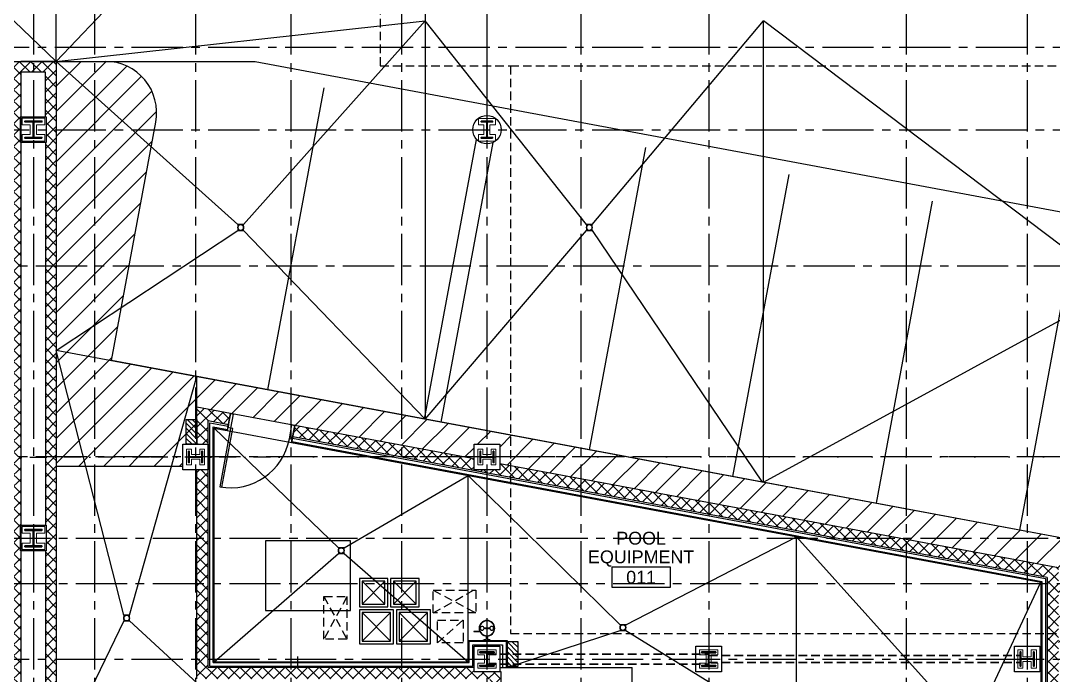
# Model space of a CAD drawing. Header units: inches. Extents: x -3719 to 348, y -844 to 2341.
# Drawn here: x -3064 to -2338, y 676 to 1136 of the extents above; entities that cross this region are included whole.
import ezdxf
from ezdxf.enums import TextEntityAlignment as Align

# ---------------------------------------------------------------- set-up
doc = ezdxf.new("R2010")
doc.units = ezdxf.units.IN
doc.header["$LTSCALE"] = 48
doc.header["$MEASUREMENT"] = 0
for name, pattern in [('CENTER2', [1.125, 0.75, -0.125, 0.125, -0.125]), ('DASHDOT2', [0.5, 0.25, -0.125, 0, -0.125]), ('HIDDEN', [0.375, 0.25, -0.125]), ('HIDDEN2', [0.1875, 0.125, -0.0625])]:
    doc.linetypes.add(name, pattern=pattern)
doc.layers.get('Defpoints').update_dxf_attribs({"color": 153})
for name, color, linetype, lineweight in [('A-Detl-Hatch', 1, 'Continuous', 18), ('S-Detl-Hatch', 1, 'Continuous', 18), ('S-Detl-Wide', 3, 'Continuous', 35)]:
    doc.layers.add(name, color=color, linetype=linetype, lineweight=lineweight)
for name, color, linetype in [('A-Door', 6, 'Continuous'), ('A-Door-Head', 8, 'Continuous'), ('A-Flor-Pfix', 4, 'Continuous'), ('A-Flor-Spcl', 5, 'Continuous'), ('A-Grid(3-32)', 8, 'CENTER2'), ('A-HVAC', 6, 'HIDDEN2'), ('A-Roof-Above', 8, 'HIDDEN2'), ('A-Site-Parking', 6, 'Continuous'), ('A-Site-Pave', 8, 'Continuous'), ('A-Tag-Rm(3-32)', 2, 'Continuous'), ('A-Wall-Full', 3, 'Continuous'), ('A-Wall-Hatch', 15, 'Continuous'), ('S-Structural Concrete', 4, 'Continuous'), ('S-Wall-CMU', 2, 'Continuous'), ('S-Wall-Hatch', 8, 'Continuous')]:
    doc.layers.add(name, color=color, linetype=linetype)
doc.layers.add('Zoning Envelope', color=7, linetype='DASHDOT2', true_color=0xaa0061)
doc.styles.get("Standard").update_dxf_attribs({"font": 'arial.ttf'})
pattern_1 = [(45, (-4015.5006, -10042.007), (-3.977476, 3.977476), []), (135, (-4015.5006, -10042.007), (-3.977476, -3.977476), [])]
pattern_2 = [(45, (-3700, -844.257), (-8.838835, 8.838835), [])]

# ---------------------------------------------------------------- blocks, each defined once
blk = doc.blocks.new('Rm Tag')
blk.add_lwpolyline([(-0.2124, 0.0759), (0.2124, 0.0759), (0.2124, -0.0759), (-0.2124, -0.0759)], close=True)
for p in [(0, 0.2858), (0, 0.1493), (0, 0)]:
    blk.add_attdef('XXX', text='', height=0.0938).set_placement(p, align=Align.MIDDLE_CENTER)
blk = doc.blocks.new('A$C28466603')
at = {"layer": 'A-Flor-Pfix'}
for p, q in [((7.75, 10.52), (7.75, 14.75)), ((7.75, 14.75), (8, 14.75)), ((8, 10.4), (8, 14.75)), ((13.5, 6.25), (13.5, 7.5)), ((14, 8), (14, 3)), ((13.5, 3.5), (13.5, 4.75))]:
    blk.add_line(p, q, dxfattribs=at)
for centre, radius in [((5.5, 5.5), 5.5), ((5.5, 5.5), 5.25), ((5.5, 8.85), 1.35), ((5.5, 2.15), 1.35)]:
    blk.add_circle(centre, radius, dxfattribs=at)
for centre, radius, start, end in [((22.46, 5.5), 17.34, 173.29482, 186.70518), ((-11.46, 5.5), 17.34, 353.29482, 6.70518), ((14, 7.5), 0.5, 90, 180), ((12.2, 9.48), 3.48, 248.16068, 291.83932), ((12.2, 1.52), 3.48, 68.16068, 111.83932), ((14, 3.5), 0.5, 180, 270)]:
    blk.add_arc(centre, radius, start, end, dxfattribs=at)
blk = doc.blocks.new('GARAGE FLOOR SLOPE')
blk.add_point((1158.63, 1791.82))
at = {"layer": 'A-Flor-Pfix'}
for points in [[(788.81, 1836.53), (788.81, 1832.53), (792.81, 1832.53), (792.81, 1836.53)], [(1034.06, 1836.53), (1034.06, 1832.53), (1038.06, 1832.53), (1038.06, 1836.53)], [(708.5, 1562.01), (708.5, 1558.01), (712.5, 1558.01), (712.5, 1562.01)]]:
    blk.add_lwpolyline(points, close=True, dxfattribs=at)
for centre in [(790.81, 1834.53), (1036.06, 1834.53), (710.5, 1560.01)]:
    blk.add_circle(centre, 2, dxfattribs=at)
at = {"layer": 'A-Roof-Above'}
blk.add_line((980.38, 1948.13), (1470.38, 1948.13), dxfattribs=at)
for points in [[(364.5, 2112.13), (633.13, 2112.13), (633.13, 2170.13), (888.88, 2170.13), (888.88, 1948.13), (980.63, 1948.13)], [(980.63, 1948.13), (980.63, 1549.13), (1470.38, 1549.13), (1470.38, 1948.13)]]:
    blk.add_lwpolyline(points, dxfattribs=at)
at = {"layer": 'A-Site-Parking'}
blk.add_line((750, 1666.65), (661, 1666.65), dxfattribs=at)
at = {"layer": 'A-Site-Pave'}
for p, q in [((661, 1951.26), (661, 2232.57)), ((920.63, 2184.18), (920.63, 1699.82)), ((514.75, 2091.1), (661, 1951.26)), ((788.81, 2085.1), (661, 1951.26)), ((661, 1951.26), (920.63, 1979.88)), ((792.81, 1836.53), (920.63, 1979.88)), ((1034.06, 1836.53), (920.63, 1979.88)), ((1038.06, 1836.53), (1158.63, 1979.88)), ((1158.63, 1655.46), (1158.63, 1979.88)), ((1404.73, 1793.99), (1158.63, 1979.88)), ((788.81, 1836.53), (661, 1951.26)), ((661, 1748.21), (788.81, 1832.53)), ((792.81, 1832.53), (920.63, 1699.82)), ((920.63, 1699.82), (1034.06, 1832.53)), ((1038.06, 1832.53), (1157.63, 1655.64)), ((1158.63, 1655.46), (1404.73, 1789.99)), ((708.5, 1562.01), (661, 1748.21)), ((1738.09, 1547.45), (661, 1748.21)), ((712.5, 1562.01), (760, 1729.76)), ((760, 1708.21), (760, 1729.76)), ((708.5, 1558.01), (661, 1460.26)), ((817, 1462.26), (712.5, 1558.01))]:
    blk.add_line(p, q, dxfattribs=at)
blk.add_lwpolyline([(695.66, 1951.26), (800.89, 1951.26), (3434, 1460.47), (3699.5, 1460.47)], dxfattribs=at)
blk = doc.blocks.new('*U9')
at = {"layer": 'A-Detl-Hatch'}
h = blk.add_hatch(dxfattribs=at)
h.set_pattern_fill('ANSI32', color=256, scale=6, style=0)
h.set_pattern_definition([(45, (0, -4.865), (-1.591, 1.591), []), (45, (1.0607, -4.865), (-1.591, 1.591), [])])
edge = h.paths.add_edge_path()
edge.add_line((3.98, -9.73), (3.98, -9.295))
edge.add_line((3.98, -9.295), (0.645, -9.295))
edge.add_arc((0.645, -8.795), 0.5, 180, 270, ccw=False)
edge.add_line((0.145, -8.795), (0.145, -0.935))
edge.add_arc((0.645, -0.935), 0.5, 90, 180, ccw=False)
edge.add_line((0.645, -0.435), (3.98, -0.435))
edge.add_line((3.98, -0.435), (3.98, 0))
edge.add_line((3.98, 0), (-3.98, 0))
edge.add_line((-3.98, 0), (-3.98, -0.435))
edge.add_line((-3.98, -0.435), (-0.645, -0.435))
edge.add_arc((-0.645, -0.935), 0.5, 0, 90, ccw=False)
edge.add_line((-0.145, -0.935), (-0.145, -8.795))
edge.add_arc((-0.645, -8.795), 0.5, -90, 0, ccw=False)
edge.add_line((-0.645, -9.295), (-3.98, -9.295))
edge.add_line((-3.98, -9.295), (-3.98, -9.73))
edge.add_line((-3.98, -9.73), (3.98, -9.73))
at = {"color": 0, "linetype": 'ByBlock'}
blk.add_lwpolyline([(3.98, -9.73), (3.98, -9.295), (0.645, -9.295, -0.4142136), (0.145, -8.795), (0.145, -0.935, -0.4142136), (0.645, -0.435), (3.98, -0.435), (3.98, 0), (-3.98, 0), (-3.98, -0.435), (-0.645, -0.435, -0.4142136), (-0.145, -0.935), (-0.145, -8.795, -0.4142136), (-0.645, -9.295), (-3.98, -9.295), (-3.98, -9.73)], format="xyb", close=True, dxfattribs=at)
blk = doc.blocks.new('W10X33')
at = {"layer": 'S-Detl-Hatch'}
blk.add_lwpolyline([(13773.28, -7309.78), (13773.28, -7306.34), (13769.45, -7306.34), (13769.45, -7300.48), (13773.28, -7300.48), (13773.28, -7297.05), (13762.32, -7297.05), (13762.32, -7300.48), (13766.16, -7300.48), (13766.16, -7306.34), (13762.32, -7306.34), (13762.32, -7309.78)], close=True, dxfattribs=at)
at = {"layer": 'S-Detl-Wide'}
blk.add_blockref('*U9', (13767.8, -7298.55), dxfattribs=at)
blk = doc.blocks.new('*U15')
at = {"layer": 'A-Detl-Hatch'}
h = blk.add_hatch(dxfattribs=at)
h.set_pattern_fill('ANSI32', color=256, scale=6, style=0)
h.set_pattern_definition([(45, (0, -5.97), (-1.591, 1.591), []), (45, (1.0607, -5.97), (-1.591, 1.591), [])])
edge = h.paths.add_edge_path()
edge.add_line((4.0025, -11.94), (4.0025, -11.425))
edge.add_line((4.0025, -11.425), (0.7475, -11.425))
edge.add_arc((0.7475, -10.825), 0.6, 180, 270, ccw=False)
edge.add_line((0.1475, -10.825), (0.1475, -1.115))
edge.add_arc((0.7475, -1.115), 0.6, 90, 180, ccw=False)
edge.add_line((0.7475, -0.515), (4.0025, -0.515))
edge.add_line((4.0025, -0.515), (4.0025, 0))
edge.add_line((4.0025, 0), (-4.0025, 0))
edge.add_line((-4.0025, 0), (-4.0025, -0.515))
edge.add_line((-4.0025, -0.515), (-0.7475, -0.515))
edge.add_arc((-0.7475, -1.115), 0.6, 0, 90, ccw=False)
edge.add_line((-0.1475, -1.115), (-0.1475, -10.825))
edge.add_arc((-0.7475, -10.825), 0.6, -90, 0, ccw=False)
edge.add_line((-0.7475, -11.425), (-4.0025, -11.425))
edge.add_line((-4.0025, -11.425), (-4.0025, -11.94))
edge.add_line((-4.0025, -11.94), (4.0025, -11.94))
at = {"color": 0, "linetype": 'ByBlock'}
blk.add_lwpolyline([(4.0025, -11.94), (4.0025, -11.425), (0.7475, -11.425, -0.41421356), (0.1475, -10.825), (0.1475, -1.115, -0.41421356), (0.7475, -0.515), (4.0025, -0.515), (4.0025, 0), (-4.0025, 0), (-4.0025, -0.515), (-0.7475, -0.515, -0.41421356), (-0.1475, -1.115), (-0.1475, -10.825, -0.41421356), (-0.7475, -11.425), (-4.0025, -11.425), (-4.0025, -11.94)], format="xyb", close=True, dxfattribs=at)
blk = doc.blocks.new('W12X40')
at = {"layer": 'S-Detl-Hatch'}
blk.add_lwpolyline([(14080.89, -7310.28), (14080.89, -7305.76), (14077.04, -7305.76), (14077.04, -7298.85), (14080.89, -7298.85), (14080.89, -7294.34), (14068.89, -7294.34), (14068.89, -7298.85), (14072.74, -7298.85), (14072.74, -7305.76), (14068.89, -7305.76), (14068.89, -7310.28)], close=True, dxfattribs=at)
at = {"layer": 'S-Detl-Wide'}
blk.add_blockref('*U15', (14074.89, -7296.34), dxfattribs=at)
blk = doc.blocks.new('*U16')
at = {"layer": 'A-Detl-Hatch'}
h = blk.add_hatch(dxfattribs=at)
h.set_pattern_fill('ANSI32', color=256, scale=6, style=0)
h.set_pattern_definition([(45, (0, -4.99), (-1.591, 1.591), []), (45, (1.0607, -4.99), (-1.591, 1.591), [])])
edge = h.paths.add_edge_path()
edge.add_line((5, -9.98), (5, -9.42))
edge.add_line((5, -9.42), (0.67, -9.42))
edge.add_arc((0.67, -8.92), 0.5, 180, 270, ccw=False)
edge.add_line((0.17, -8.92), (0.17, -1.06))
edge.add_arc((0.67, -1.06), 0.5, 90, 180, ccw=False)
edge.add_line((0.67, -0.56), (5, -0.56))
edge.add_line((5, -0.56), (5, 0))
edge.add_line((5, 0), (-5, 0))
edge.add_line((-5, 0), (-5, -0.56))
edge.add_line((-5, -0.56), (-0.67, -0.56))
edge.add_arc((-0.67, -1.06), 0.5, 0, 90, ccw=False)
edge.add_line((-0.17, -1.06), (-0.17, -8.92))
edge.add_arc((-0.67, -8.92), 0.5, -90, 0, ccw=False)
edge.add_line((-0.67, -9.42), (-5, -9.42))
edge.add_line((-5, -9.42), (-5, -9.98))
edge.add_line((-5, -9.98), (5, -9.98))
at = {"color": 0, "linetype": 'ByBlock'}
blk.add_lwpolyline([(5, -9.98), (5, -9.42), (0.67, -9.42, -0.414214), (0.17, -8.92), (0.17, -1.06, -0.414214), (0.67, -0.56), (5, -0.56), (5, 0), (-5, 0), (-5, -0.56), (-0.67, -0.56, -0.414214), (-0.17, -1.06), (-0.17, -8.92, -0.414214), (-0.67, -9.42), (-5, -9.42), (-5, -9.98)], format="xyb", close=True, dxfattribs=at)
blk = doc.blocks.new('W10x49')
at = {"layer": 'S-Detl-Hatch'}
blk.add_lwpolyline([(14011.1, -7309.78), (14011.1, -7306.22), (14006.27, -7306.22), (14006.27, -7300.36), (14011.1, -7300.36), (14011.1, -7296.8), (13998.1, -7296.8), (13998.1, -7300.36), (14002.93, -7300.36), (14002.93, -7306.22), (13998.1, -7306.22), (13998.1, -7309.78)], close=True, dxfattribs=at)
at = {"layer": 'S-Detl-Wide'}
blk.add_blockref('*U16', (14004.6, -7298.3), dxfattribs=at)
blk = doc.blocks.new('*U10')
at = {"layer": 'A-Detl-Hatch'}
h = blk.add_hatch(dxfattribs=at)
h.set_pattern_fill('ANSI32', color=256, scale=6, style=0)
h.set_pattern_definition([(45, (0, -6.06), (-1.591, 1.591), []), (45, (1.0607, -6.06), (-1.591, 1.591), [])])
edge = h.paths.add_edge_path()
edge.add_line((6, -12.12), (6, -11.515))
edge.add_line((6, -11.515), (0.795, -11.515))
edge.add_arc((0.795, -10.915), 0.6, 180, 270, ccw=False)
edge.add_line((0.195, -10.915), (0.195, -1.205))
edge.add_arc((0.795, -1.205), 0.6, 90, 180, ccw=False)
edge.add_line((0.795, -0.605), (6, -0.605))
edge.add_line((6, -0.605), (6, 0))
edge.add_line((6, 0), (-6, 0))
edge.add_line((-6, 0), (-6, -0.605))
edge.add_line((-6, -0.605), (-0.795, -0.605))
edge.add_arc((-0.795, -1.205), 0.6, 0, 90, ccw=False)
edge.add_line((-0.195, -1.205), (-0.195, -10.915))
edge.add_arc((-0.795, -10.915), 0.6, 270, 360, ccw=False)
edge.add_line((-0.795, -11.515), (-6, -11.515))
edge.add_line((-6, -11.515), (-6, -12.12))
edge.add_line((-6, -12.12), (6, -12.12))
at = {"color": 0, "linetype": 'ByBlock'}
blk.add_lwpolyline([(6, -12.12), (6, -11.515), (0.795, -11.515, -0.4142136), (0.195, -10.915), (0.195, -1.205, -0.4142136), (0.795, -0.605), (6, -0.605), (6, 0), (-6, 0), (-6, -0.605), (-0.795, -0.605, -0.4142136), (-0.195, -1.205), (-0.195, -10.915, -0.4142136), (-0.795, -11.515), (-6, -11.515), (-6, -12.12)], format="xyb", close=True, dxfattribs=at)
blk = doc.blocks.new('W12X65')
at = {"layer": 'S-Detl-Hatch'}
blk.add_lwpolyline([(13860.59, -7310.28), (13860.59, -7305.67), (13854.79, -7305.67), (13854.79, -7298.76), (13860.59, -7298.76), (13860.59, -7294.16), (13844.59, -7294.16), (13844.59, -7298.76), (13850.4, -7298.76), (13850.4, -7305.67), (13844.59, -7305.67), (13844.59, -7310.28)], close=True, dxfattribs=at)
at = {"layer": 'S-Detl-Wide'}
blk.add_blockref('*U10', (13852.59, -7296.16), dxfattribs=at)
blk = doc.blocks.new('LOWER LEVEL - STRUCTURAL GRID')
at = {"layer": 'A-Grid(3-32)'}
for p, q in [((-3370.5, -7402.01), (-3370.5, -9409.77)), ((-3327.5, -7402.01), (-3327.5, -9409.77)), ((-3256.5, -7402.01), (-3256.5, -9409.77)), ((-3189.5, -7402.01), (-3189.5, -9409.77)), ((-3111.5, -7402.01), (-3111.5, -9409.77)), ((-3051.5, -7402.01), (-3051.5, -9409.77)), ((-2985.5, -7402.01), (-2985.5, -9409.77)), ((-2895.5, -7402.01), (-2895.5, -9409.77)), ((-2756.5, -7402.01), (-2756.5, -9409.77)), ((-2671.5, -7402.01), (-2671.5, -9409.77)), ((-3895.5, -8080.75), (-146.75, -8080.75)), ((-3895.5, -8138.75), (-146.75, -8138.75)), ((-146.75, -8234.75), (-3895.5, -8234.75)), ((-146.75, -8368.75), (-3895.5, -8368.75)), ((-3880.62, -8425.75), (-161.64, -8425.75)), ((-3880.62, -8457.75), (-161.64, -8457.75)), ((-3895.5, -8510.75), (-146.75, -8510.75))]:
    blk.add_line(p, q, dxfattribs=at)
at = {"layer": 'S-Detl-Wide', "linetype": 'HIDDEN2'}
for p, q in [((-3051.33, -8507.25), (-2895.67, -8507.25)), ((-2895.33, -8508.25), (-2676.49, -8508.25)), ((-2895.33, -8513.25), (-2676.49, -8513.25)), ((-3051.33, -8514.25), (-2895.67, -8514.25))]:
    blk.add_line(p, q, dxfattribs=at)
at = {"layer": 'S-Structural Concrete'}
for points in [[(-3379.5, -8129.75), (-3361.5, -8129.75), (-3361.5, -8147.75), (-3379.5, -8147.75)], [(-3265.5, -8359.82), (-3247.5, -8359.82), (-3247.5, -8377.82), (-3265.5, -8377.82)], [(-3060.5, -8359.75), (-3042.5, -8359.75), (-3042.5, -8377.75), (-3060.5, -8377.75)], [(-3379.5, -8416.75), (-3361.5, -8416.75), (-3361.5, -8434.75), (-3379.5, -8434.75)], [(-3060.5, -8501.75), (-3042.5, -8501.75), (-3042.5, -8519.75), (-3060.5, -8519.75)], [(-2904.5, -8501.75), (-2886.5, -8501.75), (-2886.5, -8519.75), (-2904.5, -8519.75)], [(-2680.5, -8501.75), (-2662.5, -8501.75), (-2662.5, -8519.75), (-2680.5, -8519.75)]]:
    blk.add_lwpolyline(points, close=True, dxfattribs=at)
blk.add_circle((-3051.5, -8138.75), 10, dxfattribs=at)
for name, p in [('W12X65', (-17223.1, -836.53)), ('W12X40', (-17126.39, -836.44)), ('W12X65', (-17223.1, -1123.53)), ('W10x49', (-17056.1, -1207.46)), ('W10x49', (-16900.1, -1207.46))]:
    blk.add_blockref(name, p)
at = {"rotation": 90}
for name, p in [('W10X33', (-10559.91, -22136.55)), ('W10X33', (-10354.91, -22136.55)), ('W10x49', (-9974.79, -22515.35))]:
    blk.add_blockref(name, p, dxfattribs=at)
blk = doc.blocks.new('Door 42in')
blk.add_lwpolyline([(0, 42), (-1.5, 42), (-1.5, 0), (0, 0)], close=True)
blk.add_arc((0, 0), 42, 90, 180)
blk = doc.blocks.new('LOWER LEVEL - CORE & SHELL')
at = {"layer": 'S-Wall-Hatch'}
h = blk.add_hatch(dxfattribs=at)
h.set_pattern_fill('ANSI37', color=256, scale=45, style=0)
h.set_pattern_definition(pattern_1)
h.paths.add_polyline_path([(-3354.5, -8234.75), (-3362.13, -8234.75), (-3362.13, -8368.75), (-3354.5, -8368.75)])
h.paths.add_polyline_path([(-3354.5, -8138.75), (-3361.5, -8138.75), (-3361.5, -8147.75), (-3362.13, -8147.75), (-3362.13, -8234.75), (-3354.5, -8234.75)])
h.paths.add_polyline_path([(-3354.5, -8090.75), (-3370.5, -8090.75), (-3370.5, -8098.38), (-3362.13, -8098.38), (-3362.13, -8129.75), (-3361.5, -8129.75), (-3361.5, -8138.75), (-3354.5, -8138.75)])
h.paths.add_polyline_path([(-3370.5, -8090.75), (-3379.38, -8090.75), (-3387, -8090.75), (-3387, -8138.75), (-3379.5, -8138.75), (-3379.5, -8129.75), (-3379.38, -8098.38), (-3370.5, -8098.38)])
h.paths.add_polyline_path([(-3379.38, -8147.75), (-3379.5, -8147.75), (-3379.5, -8138.75), (-3387, -8138.75), (-3387, -8234.75), (-3379.38, -8234.75)])
h.paths.add_polyline_path([(-3379.38, -8234.75), (-3387, -8234.75), (-3387, -8368.75), (-3379.38, -8368.75)])
h = blk.add_hatch(dxfattribs=at)
h.set_pattern_fill('ANSI37', color=256, scale=45, style=0)
h.set_pattern_definition(pattern_1)
h.paths.add_polyline_path([(-3247.5, -8377.82), (-3255.5, -8377.82), (-3255.5, -8425.75), (-3247.5, -8425.75)])
h.paths.add_polyline_path([(-3247.5, -8343.43), (-3233.37, -8346.06), (-3231.91, -8338.19), (-3255.5, -8333.8), (-3255.5, -8359.82), (-3247.5, -8359.82)])
h.paths.add_polyline_path([(-3111.5, -8360.64), (-3111.5, -8368.75), (-3067.97, -8368.75)])
h.paths.add_polyline_path([(-3060.5, -8370.14), (-3067.97, -8368.75), (-3111.5, -8368.75), (-3111.5, -8368.77), (-3051.5, -8379.96), (-3051.5, -8377.75), (-3060.5, -8377.75)])
h.paths.add_polyline_path([(-3034.88, -8374.92), (-3042.5, -8373.5), (-3042.5, -8377.75), (-3051.5, -8377.75), (-3051.5, -8379.96), (-3034.88, -8383.06)])
h.paths.add_polyline_path([(-3034.88, -8374.92), (-3034.88, -8383.06), (-2985.5, -8392.26), (-2985.5, -8384.12)])
h.paths.add_polyline_path([(-2985.5, -8384.12), (-2985.5, -8392.26), (-2895.5, -8409.04), (-2895.5, -8400.9)])
h.paths.add_polyline_path([(-2895.5, -8400.9), (-2895.5, -8409.04), (-2805.82, -8425.75), (-2762.17, -8425.75)])
h.paths.add_polyline_path([(-3186.69, -8346.62), (-3188.15, -8354.49), (-3111.63, -8368.75), (-3111.5, -8368.75), (-3111.5, -8360.64)])
h = blk.add_hatch(dxfattribs=at)
h.set_pattern_fill('ANSI37', color=256, scale=45, style=0)
h.set_pattern_definition(pattern_1)
h.paths.add_polyline_path([(-3387, -8369.06), (-3387, -8425.75), (-3379.5, -8425.75), (-3379.5, -8416.75), (-3379.48, -8369.04, 0.000019)])
h.paths.add_polyline_path([(-3379.38, -8434.75), (-3379.5, -8434.75), (-3379.5, -8425.75), (-3387, -8425.75), (-3387, -8457.75), (-3379.38, -8457.75)])
h.paths.add_polyline_path([(-3379.38, -8457.75), (-3387, -8457.75), (-3387, -8510.75), (-3379.38, -8510.75)])
h.paths.add_polyline_path([(-3379.38, -8510.75), (-3387, -8510.75), (-3387, -8592.75), (-3379.38, -8592.75)])
h.paths.add_polyline_path([(-3379.38, -8592.75), (-3387, -8592.75), (-3387, -8633.75), (-3379.38, -8633.75)])
h.paths.add_polyline_path([(-3379.5, -8636.75), (-3379.5, -8633.75), (-3387, -8633.75), (-3387, -8645.75), (-3379.5, -8645.75)])
h = blk.add_hatch(dxfattribs=at)
h.set_pattern_fill('ANSI37', color=256, scale=45, style=0)
h.set_pattern_definition(pattern_1)
h.paths.add_polyline_path([(-3354.5, -8368.99, 0.000019), (-3362.13, -8369), (-3362.13, -8416.75), (-3361.5, -8416.75), (-3361.5, -8425.75), (-3354.5, -8425.75)])
h.paths.add_polyline_path([(-3354.5, -8425.75), (-3361.5, -8425.75), (-3361.5, -8434.75), (-3362.13, -8434.75), (-3362.13, -8457.75), (-3354.5, -8457.75)])
h.paths.add_polyline_path([(-3354.5, -8457.75), (-3362.13, -8457.75), (-3362.13, -8510.75), (-3354.5, -8510.75)])
h.paths.add_polyline_path([(-3354.5, -8510.75), (-3362.13, -8510.75), (-3362.13, -8592.75), (-3356.5, -8592.75), (-3356.5, -8589.75), (-3332, -8589.75), (-3332, -8581.75), (-3354.5, -8581.75)])
h.paths.add_polyline_path([(-3356.5, -8592.75), (-3362.13, -8592.75), (-3362.13, -8633.75), (-3356.5, -8633.75)])
h.paths.add_polyline_path([(-3356.5, -8633.75), (-3362.13, -8633.75), (-3362.13, -8636.75), (-3361.5, -8636.75), (-3361.5, -8645.75), (-3356.5, -8645.75)])
h.paths.add_polyline_path([(-3356.5, -8645.75), (-3361.5, -8645.75), (-3361.5, -8654.75), (-3362.13, -8654.75), (-3362.13, -8659.75), (-3370.5, -8659.75), (-3370.5, -8667.75), (-3356.5, -8667.75)])
h.paths.add_polyline_path([(-3256.5, -8581.75), (-3292, -8581.75), (-3292, -8589.75), (-3256.5, -8589.75)])
h.paths.add_polyline_path([(-3198.5, -8583.75), (-3198.5, -8581.75), (-3256.5, -8581.75), (-3256.5, -8589.75), (-3198.5, -8589.75)])
h = blk.add_hatch(dxfattribs=at)
h.set_pattern_fill('ANSI37', color=256, scale=45, style=0)
h.set_pattern_definition(pattern_1)
h.paths.add_polyline_path([(-3041.5, -8519.75), (-3042.5, -8519.75), (-3051.5, -8519.75), (-3051.5, -8524.75), (-3049.43, -8524.75), (-3049.5, -8524.88), (-3049.5, -8561.13), (-3041.5, -8561.13)])
h.paths.add_polyline_path([(-3060.5, -8516.75), (-3111.5, -8516.75), (-3111.5, -8524.75), (-3051.5, -8524.75), (-3051.5, -8519.75), (-3060.5, -8519.75)])
h.paths.add_polyline_path([(-3111.5, -8516.75), (-3189.5, -8516.75), (-3189.5, -8524.75), (-3111.5, -8524.75)])
h.paths.add_polyline_path([(-3189.5, -8516.75), (-3247.5, -8516.75), (-3247.5, -8510.75), (-3255.5, -8510.75), (-3255.5, -8524.75), (-3189.5, -8524.75)])
h.paths.add_polyline_path([(-3247.5, -8457.75), (-3255.5, -8457.75), (-3255.5, -8510.75), (-3247.5, -8510.75)])
h.paths.add_polyline_path([(-3247.5, -8425.75), (-3255.5, -8425.75), (-3255.5, -8457.75), (-3247.5, -8457.75)])
h = blk.add_hatch(dxfattribs=at)
h.set_pattern_fill('ANSI37', color=256, scale=45, style=0)
h.set_pattern_definition(pattern_1)
h.paths.add_polyline_path([(-2756.38, -8426.83), (-2762.17, -8425.75), (-2805.82, -8425.75), (-2756.38, -8434.97)])
h.paths.add_polyline_path([(-2756.38, -8426.83), (-2756.38, -8434.97), (-2671.5, -8450.79), (-2671.5, -8442.65)])
h.paths.add_polyline_path([(-2649.5, -8446.75), (-2671.5, -8442.65), (-2671.5, -8450.79), (-2657.5, -8453.4), (-2657.5, -8457.75), (-2649.5, -8457.75)])
h.paths.add_polyline_path([(-2649.5, -8457.75), (-2657.5, -8457.75), (-2657.5, -8492.88), (-2649.5, -8492.88)])
h.paths.add_polyline_path([(-2649.5, -8492.88), (-2657.5, -8492.88), (-2657.5, -8510.75), (-2649.5, -8510.75)])
h.paths.add_polyline_path([(-2649.5, -8510.75), (-2657.5, -8510.75), (-2657.5, -8592.75), (-2649.5, -8592.75)])
h.paths.add_polyline_path([(-2649.5, -8592.75), (-2657.5, -8592.75), (-2657.5, -8633.75), (-2649.5, -8633.75)])
h.paths.add_polyline_path([(-2649.5, -8633.75), (-2657.5, -8633.75), (-2657.5, -8645.75), (-2649.5, -8645.75)])
h.paths.add_polyline_path([(-2649.5, -8645.75), (-2657.5, -8645.75), (-2657.5, -8720.75), (-2649.5, -8720.75)])
h.paths.add_polyline_path([(-2649.5, -8720.75), (-2657.5, -8720.75), (-2657.5, -8732.75), (-2671.5, -8732.75), (-2671.5, -8738.75), (-2649.5, -8738.75)])
h.paths.add_polyline_path([(-2649.5, -8738.75), (-2671.5, -8738.75), (-2671.5, -8740.75), (-2649.5, -8740.75)])
h.paths.add_polyline_path([(-2671.5, -8738.75), (-2756.38, -8738.75), (-2756.38, -8740.75), (-2671.5, -8740.75)])
h.paths.add_polyline_path([(-2671.5, -8732.75), (-2756.38, -8732.75), (-2756.38, -8738.75), (-2671.5, -8738.75)])
h.paths.add_polyline_path([(-2756.38, -8732.75), (-2761.88, -8732.75), (-2761.88, -8738.75), (-2756.38, -8738.75)])
h.paths.add_polyline_path([(-2756.38, -8738.75), (-2761.88, -8738.75), (-2761.88, -8740.75), (-2756.38, -8740.75)])
blk.add_line((-3186.69, -8346.62), (-3188.65, -8346.26))
at = {"layer": 'A-Door'}
for points in [[(-3229.94, -8338.56), (-3231.77, -8348.39), (-3233.74, -8348.02), (-3231.91, -8338.19)], [(-3186.69, -8346.62), (-3188.52, -8356.45), (-3190.49, -8356.09), (-3188.65, -8346.26)]]:
    blk.add_lwpolyline(points, close=True, dxfattribs=at)
at = {"layer": 'A-Door-Head'}
blk.add_lwpolyline([(-3231.91, -8338.19), (-3234.13, -8350.11), (-3188.91, -8358.54), (-3186.69, -8346.62)], close=True, dxfattribs=at)
at = {"layer": 'A-Flor-Pfix'}
for points in [[(-3156, -8432.57), (-3156, -8436.57), (-3152, -8436.57), (-3152, -8432.57)], [(-2957.88, -8486.59), (-2957.88, -8490.59), (-2953.88, -8490.59), (-2953.88, -8486.59)]]:
    blk.add_lwpolyline(points, close=True, dxfattribs=at)
for centre in [(-3154, -8434.57), (-2955.88, -8488.59)]:
    blk.add_circle(centre, 2, dxfattribs=at)
at = {"layer": 'A-Site-Parking'}
for p in [(-3042.5, -8516.63), (-2949.38, -8564.63)]:
    blk.add_line(p, (-2949.38, -8516.63), dxfattribs=at)
at = {"layer": 'A-Site-Pave'}
for p, q in [((-3156, -8432.57), (-3243.38, -8348.39)), ((-3152, -8432.57), (-3064.63, -8381.71)), ((-3064.63, -8381.71), (-2957.88, -8486.59)), ((-2953.88, -8486.59), (-2833.68, -8424.75)), ((-2833.68, -8424.75), (-2713.48, -8558.33)), ((-2833.68, -8564.63), (-2833.68, -8424.75)), ((-3243.38, -8512.63), (-3156, -8436.57)), ((-3152, -8436.57), (-3064.63, -8512.63)), ((-2709.48, -8558.33), (-2661.75, -8456.8)), ((-3037.38, -8516.63), (-2957.88, -8490.59)), ((-2953.88, -8490.59), (-2833.96, -8564.46))]:
    blk.add_line(p, q, dxfattribs=at)
at = {"layer": 'A-Wall-Full'}
for p, q in [((-3233.37, -8346.06), (-3234.13, -8350.11)), ((-3243.38, -8348.39), (-3234.13, -8350.11)), ((-3243.38, -8512.63), (-3243.38, -8348.39)), ((-3188.15, -8354.49), (-3188.91, -8358.54)), ((-3188.91, -8358.54), (-2661.75, -8456.8)), ((-2661.75, -8456.8), (-2661.75, -8707.63)), ((-3064.63, -8512.63), (-3064.63, -8497.63)), ((-3064.63, -8497.63), (-3037.38, -8497.63)), ((-3037.38, -8497.63), (-3037.38, -8516.63)), ((-3243.38, -8512.63), (-3064.63, -8512.63))]:
    blk.add_line(p, q, dxfattribs=at)
at = {"layer": 'A-Wall-Hatch'}
for p, q in [((-3246.5, -8344.63), (-3233.56, -8347.04)), ((-3246.5, -8515.75), (-3246.5, -8344.63)), ((-3244, -8347.64), (-3234.02, -8349.5)), ((-3244, -8513.25), (-3244, -8347.64)), ((-3188.79, -8357.93), (-2661.13, -8456.28)), ((-3188.34, -8355.47), (-2658.63, -8454.2)), ((-2658.63, -8454.2), (-2658.63, -8710.75)), ((-2661.13, -8456.28), (-2661.13, -8708.25))]:
    blk.add_line(p, q, dxfattribs=at)
for points in [[(-3244, -8513.25), (-3064, -8513.25), (-3064, -8498.25), (-3038, -8498.25), (-3038, -8516.63)], [(-3246.5, -8515.75), (-3061.5, -8515.75), (-3061.5, -8500.75), (-3040.5, -8500.75), (-3040.5, -8516.63)]]:
    blk.add_lwpolyline(points, dxfattribs=at)
at = {"layer": 'S-Wall-CMU'}
for p, q in [((-3387, -8090.75), (-3379.38, -8090.75)), ((-3379.38, -8090.75), (-3379.38, -8090.75)), ((-3354.5, -8090.75), (-3379.38, -8090.75)), ((-3354.5, -8090.75), (-3354.5, -8581.75)), ((-3362.13, -8098.38), (-3379.38, -8098.38)), ((-3379.38, -8098.38), (-3379.38, -8659.75)), ((-3362.13, -8129.75), (-3362.13, -8098.38)), ((-3362.13, -8147.75), (-3362.13, -8416.75)), ((-3255.5, -8359.82), (-3255.5, -8333.8)), ((-3231.91, -8338.19), (-3255.5, -8333.8)), ((-3233.37, -8346.06), (-3231.91, -8338.19)), ((-3247.5, -8516.75), (-3247.5, -8343.43)), ((-3233.37, -8346.06), (-3247.5, -8343.43)), ((-3188.15, -8354.49), (-3186.69, -8346.62)), ((-3060.5, -8370.14), (-3186.69, -8346.62)), ((-2657.5, -8453.4), (-3188.15, -8354.49)), ((-2649.5, -8446.75), (-3042.5, -8373.5)), ((-3255.5, -8524.75), (-3255.5, -8377.82)), ((-3362.13, -8434.75), (-3362.13, -8636.75)), ((-2657.5, -8453.4), (-2657.5, -8732.75)), ((-3060.5, -8516.75), (-3247.5, -8516.75)), ((-3041.5, -8519.75), (-3042.5, -8519.75)), ((-3041.5, -8561.13), (-3041.5, -8519.75))]:
    blk.add_line(p, q, dxfattribs=at)
at = {"layer": 'A-Door', "rotation": 169.441666666666}
blk.add_blockref('Door 42in', (-3231.77, -8348.39), dxfattribs=at)
blk = doc.blocks.new('duct 20x20')
for p, q in [((-10, 10), (10, -10)), ((10, 10), (-10, -10))]:
    blk.add_line(p, q)
for points in [[(-12, -12), (12, -12), (12, 12), (-12, 12)], [(-10, -10), (10, -10), (10, 10), (-10, 10)]]:
    blk.add_lwpolyline(points, close=True)
blk = doc.blocks.new('duct 16x16')
for p, q in [((-8, 8), (8, -8)), ((8, 8), (-8, -8))]:
    blk.add_line(p, q)
for points in [[(-10, -10), (10, -10), (10, 10), (-10, 10)], [(-8, -8), (8, -8), (8, 8), (-8, 8)]]:
    blk.add_lwpolyline(points, close=True)

msp = doc.modelspace()

# ---------------------------------------------------------------- hatches: boundary and pattern name
at = {"layer": 'A-Flor-Spcl'}
h = msp.add_hatch(dxfattribs=at)
h.set_pattern_fill('ANSI31', color=256, scale=20, angle=-90, style=0)
h.set_pattern_definition([(315, (-4921.1903, -7370.1722), (1.76776695, 1.76776695), [])])
h.paths.add_polyline_path([(-2939.98, 855.46), (-2939.98, 837.93), (-2947.57, 837.93), (-2947.57, 855.46)])
h = msp.add_hatch(dxfattribs=at)
h.set_pattern_fill('ANSI31', color=256, scale=20, angle=-270, style=0)
h.set_pattern_definition([(135, (-740.639, 8907.497), (-1.76776695, -1.76776695), [])])
h.paths.add_polyline_path([(-2721.85, 681.86), (-2721.85, 699.39), (-2714.26, 699.39), (-2714.26, 681.86)])
at = {"layer": 'A-Site-Parking'}
h = msp.add_hatch(dxfattribs=at)
h.set_pattern_fill('ANSI31', color=256, scale=100, style=0)
h.set_pattern_definition(pattern_2)
h.paths.add_polyline_path([(-3012, 1059), (-3039, 1059), (-3039, 963), (-3012, 963)])
h.paths.add_polyline_path([(-2973.54, 1039.8), (-2999.35, 1059), (-3012, 1059), (-3012, 963), (-2987.85, 963)])
h.paths.add_polyline_path([(-2969.96, 1059), (-2999.35, 1059), (-2973.54, 1039.8)])
h.paths.add_polyline_path([(-3004.34, 1107), (-3012, 1107), (-3012, 1068.41), (-2999.35, 1059), (-2969.96, 1059), (-2968.95, 1064.4, 0.469277)])
h.paths.add_polyline_path([(-3012, 1068.41), (-3012, 1059), (-2999.35, 1059)], flags=17)
h.paths.add_polyline_path([(-3039, 1107), (-3039, 1088.49), (-3012, 1068.41), (-3012, 1107)])
h.paths.add_polyline_path([(-3039, 1088.49), (-3039, 1059), (-3012, 1059), (-3012, 1068.41)])
h.paths.add_polyline_path([(-3055, 1099.37), (-3053.63, 1099.37), (-3055, 1100.4)])
h = msp.add_hatch(dxfattribs=at)
h.set_pattern_fill('ANSI31', color=256, scale=100, style=0)
h.set_pattern_definition(pattern_2)
h.paths.add_polyline_path([(-3012, 963), (-3039, 963), (-3039, 829), (-3031.18, 829), (-3012, 845.2)])
h.paths.add_polyline_path([(-2987.85, 963), (-3012, 963), (-3012, 845.2), (-2959.89, 889.21), (-3000.21, 896.72)])
h.paths.add_polyline_path([(-2941, 885.69), (-2959.89, 889.21), (-3012, 845.2), (-3012, 829), (-2950, 829), (-2950, 837.93), (-2941, 837.93)])
h.paths.add_polyline_path([(-3012, 845.2), (-3031.18, 829), (-3012, 829)], flags=17)
h.paths.add_polyline_path([(-3012, 828.82, 0.00005), (-3031.44, 828.78), (-3039, 822.4), (-3012, 822.4)])
h.paths.add_polyline_path([(-3031.44, 828.78, 0.000019), (-3039, 828.76), (-3039, 822.4)])
h.paths.add_polyline_path([(-2950, 828.92, 0.000075), (-2973.35, 828.89, 0.000099), (-3012, 828.82), (-3012, 822.4), (-2950, 822.4)])
h.paths.add_polyline_path([(-2874, 873.2), (-2941, 885.69), (-2941, 837.93), (-2940, 837.93), (-2940, 863.95), (-2916.41, 859.56), (-2914.44, 859.19), (-2877.09, 852.23), (-2874, 851.65)])
h.paths.add_polyline_path([(-2796, 858.66), (-2874, 873.2), (-2874, 851.65), (-2796, 837.11)])
h.paths.add_polyline_path([(-2748.86, 849.87), (-2796, 858.66), (-2796, 837.11), (-2752.47, 829), (-2745, 829), (-2745, 838), (-2736, 838)])
h.paths.add_polyline_path([(-2736, 847.48), (-2748.86, 849.87), (-2736, 838)], flags=17)
h.paths.add_polyline_path([(-2726.43, 845.69), (-2736, 847.48), (-2736, 838)])
h.paths.add_polyline_path([(-2745, 829), (-2752.47, 829), (-2745, 827.61)])
h.paths.add_polyline_path([(-2719.38, 844.38), (-2726.43, 845.69), (-2736, 838), (-2727, 838), (-2727, 829), (-2719.38, 829)])
h.paths.add_polyline_path([(-2719.38, 829), (-2727, 829), (-2727, 824.25), (-2719.38, 822.83)])
h.paths.add_polyline_path([(-2670, 835.18), (-2719.38, 844.38), (-2719.38, 829), (-2670, 829)])
h.paths.add_polyline_path([(-2670, 829), (-2719.38, 829), (-2719.38, 822.83), (-2670, 813.63)])
h.paths.add_polyline_path([(-2580, 818.4), (-2636.86, 829), (-2670, 829), (-2670, 813.63), (-2580, 796.85)])
h.paths.add_polyline_path([(-2670, 835.18), (-2670, 829), (-2636.86, 829)])
h.paths.add_polyline_path([(-2580, 818.4), (-2580, 796.85), (-2446.66, 772), (-2440.87, 772), (-2440.87, 792.47)])
h.paths.add_polyline_path([(-2440.87, 792.47), (-2440.87, 772), (-2374.16, 772), (-2384.95, 782.04)])
h.paths.add_polyline_path([(-2374.16, 772), (-2440.87, 772), (-2440.87, 770.92), (-2356, 755.1)])
h.paths.add_polyline_path([(-2356, 776.65), (-2384.95, 782.04), (-2374.16, 772), (-2356, 772)])
h.paths.add_polyline_path([(-2356, 772), (-2374.16, 772), (-2356, 755.1)], flags=17)
h.paths.add_polyline_path([(-2356, 776.65), (-2356, 772), (-2331.06, 772)])
h.paths.add_polyline_path([(-2229.63, 753.09), (-2331.06, 772), (-2356, 772), (-2356, 755.1), (-2334, 751), (-2334, 740), (-2229.63, 740)])
h.paths.add_polyline_path([(-2213, 749.99), (-2229.63, 753.09), (-2229.63, 740), (-2213, 740)])
h.paths.add_polyline_path([(-2213, 749.99), (-2213, 740), (-2159.38, 740)])
h.paths.add_polyline_path([(-2229.63, 740), (-2334, 740), (-2334, 704.87), (-2229.63, 704.87)], flags=17)
h.paths.add_polyline_path([(-2213, 740), (-2229.63, 740), (-2229.63, 704.87), (-2334, 704.87), (-2334, 687), (-2213, 687)])
h.paths.add_polyline_path([(-2213, 687), (-2334, 687), (-2334, 685), (-2213, 685)])
h.paths.add_polyline_path([(-2132, 734.9), (-2159.38, 740), (-2213, 740), (-2213, 687), (-2134.75, 687), (-2132, 688.7)])
h.paths.add_polyline_path([(-2074.52, 724.18), (-2132, 734.9), (-2132, 688.7)])
h.paths.add_polyline_path([(-2154, 675.12), (-2154, 685), (-2137.99, 685), (-2134.75, 687), (-2213, 687), (-2213, 638.7)])
h.paths.add_polyline_path([(-2154, 675.12), (-2213, 638.7), (-2213, 614), (-2204, 614), (-2204, 605), (-2154, 605)])
h.paths.add_polyline_path([(-2154, 605), (-2204, 605), (-2204, 596), (-2213, 596), (-2213, 564), (-2154, 564)])
h.paths.add_polyline_path([(-2154, 564), (-2213, 564), (-2213, 552), (-2154, 552)])
h.paths.add_polyline_path([(-2154, 552), (-2213, 552), (-2213, 477), (-2154, 477)])
h.paths.add_polyline_path([(-2154, 477), (-2213, 477), (-2213, 469), (-2154, 469)])
h.paths.add_polyline_path([(-2132, 687), (-2134.75, 687), (-2137.99, 685), (-2132, 685)])
h.paths.add_polyline_path([(-2011, 712.34), (-2074.52, 724.18), (-2132, 688.7), (-2132, 687), (-2011, 687)])
h.paths.add_polyline_path([(-2132, 688.7), (-2134.75, 687), (-2132, 687)], flags=17)
h.paths.add_polyline_path([(-2011, 687), (-2132, 687), (-2132, 685), (-2022, 685), (-2022, 605), (-2011, 605)])
h.paths.add_polyline_path([(-1962, 674), (-1962, 687), (-2011, 687), (-2011, 605), (-1962, 605), (-1962, 614), (-1962, 638)])
h.paths.add_polyline_path([(-1962, 703.21), (-2011, 712.34), (-2011, 687), (-1962, 687), (-1962, 698)])
h.paths.add_polyline_path([(-2011, 605), (-2022, 605), (-2022, 564), (-2011, 564)])
h.paths.add_polyline_path([(-1962, 605), (-2011, 605), (-2011, 564), (-1962, 564)])
h.paths.add_polyline_path([(-2011, 564), (-2022, 564), (-2022, 552), (-2011, 552)])
h.paths.add_polyline_path([(-1962, 564), (-2011, 564), (-2011, 552), (-1968.95, 552)])
h.paths.add_polyline_path([(-2011, 552), (-2022, 552), (-2022, 477), (-2012.36, 477), (-2011, 479.34)])
h.paths.add_polyline_path([(-1968.95, 552), (-2011, 552), (-2011, 479.34)])
h.paths.add_polyline_path([(-1962, 552), (-1968.95, 552), (-2011, 479.34), (-2011, 477), (-1962, 477)])
h.paths.add_polyline_path([(-1962, 564), (-1968.95, 552), (-1962, 552)], flags=17)
h.paths.add_polyline_path([(-2012.36, 477), (-2022, 477), (-2022, 469), (-2016.99, 469)])
h.paths.add_polyline_path([(-2011, 477), (-2012.36, 477), (-2016.99, 469), (-2011, 469)])
h.paths.add_polyline_path([(-1962, 477), (-2011, 477), (-2011, 469), (-1962, 469)])
h.paths.add_polyline_path([(-2011, 479.34), (-2012.36, 477), (-2011, 477)], flags=17)

# ---------------------------------------------------------------- linework, layer by layer
at = {"layer": 'A-Flor-Spcl'}
for points in [[(-2939.98, 855.46), (-2939.98, 837.93), (-2947.57, 837.93), (-2947.57, 855.46)], [(-2721.85, 681.86), (-2721.85, 699.39), (-2714.26, 699.39), (-2714.26, 681.86)]]:
    msp.add_lwpolyline(points, close=True, dxfattribs=at)
at = {"layer": 'A-HVAC'}
for p, q in [((-2773.86, 735.38), (-2743.78, 719.38)), ((-2773.86, 719.38), (-2745.5, 735.38)), ((-2850.62, 731), (-2834.62, 700.92)), ((-2834.62, 730.7), (-2850.62, 700.92)), ((-2770.89, 698.37), (-2752.76, 714.38))]:
    msp.add_line(p, q, dxfattribs=at)
for points in [[(-2773.86, 735.38), (-2743.78, 735.38), (-2743.78, 719.38), (-2773.86, 719.38)], [(-2850.62, 700.92), (-2850.62, 731), (-2834.62, 731), (-2834.62, 700.92)], [(-2770.89, 714.38), (-2752.76, 714.38), (-2752.76, 698.37), (-2770.89, 698.37)]]:
    msp.add_lwpolyline(points, close=True, dxfattribs=at)
at = {"layer": 'A-Site-Parking'}
for p, q in [((-3063.88, 1107), (-3004.34, 1107)), ((-2890.1, 876.2), (-2850.53, 1088.54)), ((-3000.21, 896.72), (-2968.95, 1064.4)), ((-2780, 855.68), (-2743.36, 1052.23)), ((-2768.2, 853.48), (-2731.57, 1050.04)), ((-2624.42, 1046.4), (-2664, 834.06)), ((-2523.58, 1027.6), (-2563.16, 815.26)), ((-2422.74, 1008.81), (-2462.31, 796.47)), ((-2321.89, 990.01), (-2361.47, 777.67)), ((-1961.91, 703.19), (-3000.21, 896.72))]:
    msp.add_line(p, q, dxfattribs=at)
msp.add_arc((-3004.34, 1071), 36, 349.44167, 90, dxfattribs=at)
at = {"layer": 'A-Site-Pave'}
for p, q in [((-2736, 1131.74), (-2736, 1069)), ((-2749.13, 700.12), (-2749.13, 816.04))]:
    msp.add_line(p, q, dxfattribs=at)
at = {"layer": 'A-Wall-Hatch'}
msp.add_line((-2869, 681.87), (-2869, 688.87), dxfattribs=at)
at = {"layer": 'Defpoints'}
msp.add_lwpolyline([(-2831.88, 721.12), (-2831.88, 770.12), (-2891.88, 770.12), (-2891.88, 721.12)], close=True, dxfattribs=at)
at = {"layer": 'Zoning Envelope'}
msp.add_lwpolyline([(228, 829), (-2840, 829, 0.000426), (-2973.35, 828.89, 0.001551), (-3580, 826.08, 0.001255)], format="xyb", dxfattribs=at)

# ---------------------------------------------------------------- block references
for name, p in [('LOWER LEVEL - STRUCTURAL GRID', (315.5, 9197.75)), ('GARAGE FLOOR SLOPE', (-3700, -844.26))]:
    msp.add_blockref(name, p)
at = {"linetype": 'HIDDEN'}
msp.add_blockref('LOWER LEVEL - CORE & SHELL', (315.5, 9197.75), dxfattribs=at)
at = {"layer": 'A-Flor-Pfix', "xscale": -1, "rotation": 90}
msp.add_blockref('A$C28466603', (-2730.5, 714.12), dxfattribs=at)
at = {"layer": 'A-Tag-Rm(3-32)'}
ref = msp.add_blockref('Rm Tag', (-2627.54, 744.5), dxfattribs=dict(at, xscale=96, yscale=96, zscale=96))
ref.add_attrib('XXX', ' POOL ', dxfattribs={"layer": '0', "height": 9}).set_placement((-2627.54, 771.94), align=Align.MIDDLE_CENTER)
ref.add_attrib('XXX', 'EQUIPMENT', dxfattribs={"layer": '0', "height": 9}).set_placement((-2627.54, 758.83), align=Align.MIDDLE_CENTER)
ref.add_attrib('XXX', '011', dxfattribs={"layer": '0', "height": 9}).set_placement((-2627.54, 744.5), align=Align.MIDDLE_CENTER)
at = {"layer": 'Defpoints'}
for name, p in [('duct 16x16', (-2815.72, 733.64)), ('duct 16x16', (-2793.72, 733.64)), ('duct 20x20', (-2813.72, 709.64)), ('duct 20x20', (-2787.72, 709.64))]:
    msp.add_blockref(name, p, dxfattribs=at)

doc.saveas('drawing.dxf')
